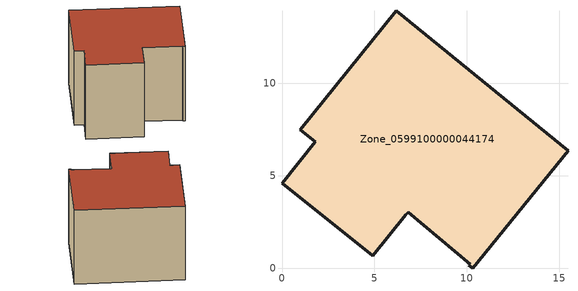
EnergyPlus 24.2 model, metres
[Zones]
Zone_0599100000044174
 floor ground (C_G): 6.82,3.03 6.69,2.9 4.9,0.68 0,4.61 1.79,6.84 0.99,7.48 6.18,13.92 15.46,6.36 10.31,0 10.1,0.16 10.18,0.23 z0
 wall outside (C_F): 4.9,0.68 6.69,2.9 6.82,3.03 10.18,0.23 10.1,0.16 10.31,0 15.46,6.36 6.18,13.92 0.99,7.48 1.79,6.84 0,4.61 4.9,0.68 z0:9.44
 roof outside (C_R): 6.69,2.9 6.82,3.03 10.18,0.23 10.1,0.16 10.31,0 15.46,6.36 6.18,13.92 0.99,7.48 1.79,6.84 0,4.61 4.9,0.68 z9.44
[BUILDING]
Pand.0599100000044174: North Axis=0; Terrain=City; Loads Convergence Tolerance Value=0.04; Temperature Convergence Tolerance Value=0.4; Solar Distribution=FullExterior; Maximum Number of Warmup Days=25; Minimum Number of Warmup Days=1
[Site:Location]
Rotterdam.The.Hague.AP_ZH_NLD Design_Conditions: Latitude=51.96; Longitude=4.45; Time Zone=1; Elevation=-4.5
[SITE:GROUNDTEMPERATURE:BUILDINGSURFACE]
18, 18, 18, 18, 18, 18, 18, 18, 18, 18, 18, 18
[MATERIAL] Thermal Absorptance=0.9; Solar Absorptance=0.7; Visible Absorptance=0.7
Name | Roughness | Thickness | Conductivity | Density | Specific Heat
G.TC.1975-1991 | MediumSmooth | 0.15 | 0.288461 | 540 | 1210
F.TC.1975-1991 | Rough | 0.3 | 0.230769 | 1920 | 840
R.TC.1975-1991 | MediumRough | 0.2 | 0.153846 | 1500 | 1000
[CONSTRUCTION]
C_G: G.TC.1975-1991
C_F: F.TC.1975-1991
C_R: R.TC.1975-1991
[ZONE]
Zone_0599100000044174: Type=1; Multiplier=1; Ceiling Height=Autocalculate; Volume=Autocalculate; Floor Area=autocalculate; Part of Total Floor Area=Yes
[ZONEINFILTRATION:DESIGNFLOWRATE]
Infil_Zone_0599100000044174: Zone or ZoneList or Space or SpaceList=Zone_0599100000044174; Schedule=AlwaysOn; Design Flow Rate Calculation Method=Flow/Area; Flow Rate per Floor Area=0.003; Constant Term Coefficient=1; Temperature Term Coefficient=0; Velocity Term Coefficient=0; Velocity Squared Term Coefficient=0
[HVACTEMPLATE:ZONE:IDEALLOADSAIRSYSTEM]
Zone_0599100000044174: Maximum Heating Supply Air Temperature=50; Minimum Cooling Supply Air Temperature=13; Maximum Heating Supply Air Humidity Ratio=0.0156; Minimum Cooling Supply Air Humidity Ratio=0.0077; Heating Limit=NoLimit; Cooling Limit=NoLimit; Dehumidification Control Type=ConstantSensibleHeatRatio; Cooling Sensible Heat Ratio=0.7; Dehumidification Setpoint=60; Humidification Control Type=None; Humidification Setpoint=30; Outdoor Air Method=None; Outdoor Air Flow Rate per Person=0.00944; Outdoor Air Flow Rate per Zone Floor Area=0; Outdoor Air Flow Rate per Zone=0; Demand Controlled Ventilation Type=None; Outdoor Air Economizer Type=NoEconomizer; Heat Recovery Type=None; Sensible Heat Recovery Effectiveness=0.7; Latent Heat Recovery Effectiveness=0.65
[ZONECONTROL:THERMOSTAT]
ThermostatControl_Zone_0599100000044174: Zone or ZoneList=Zone_0599100000044174; Control Type Schedule=DualSetpointControlType; Control 1=Thermostat_Zone_0599100000044174; Temperature Difference Between Cutout And Setpoint=0
[THERMOSTATSETPOINT:DUALSETPOINT]
Thermostat_Zone_0599100000044174: Heating Setpoint Temperature Schedule=HeatingSetpoint_Zone_0599100000044174; Cooling Setpoint Temperature Schedule=CoolingSetpoint_Zone_0599100000044174
[SCHEDULE:COMPACT]
HeatingSetpoint_Zone_0599100000044174: Through: 12/31, For: AllDays, Until: 24:00, 21
CoolingSetpoint_Zone_0599100000044174: Through: 12/31, For: AllDays, Until: 24:00, 24
DualSetpointControlType: Through: 12/31, For: AllDays, Until: 24:00, 4
AlwaysOn: Through: 12/31, For: AllDays, Until: 24:00, 1
